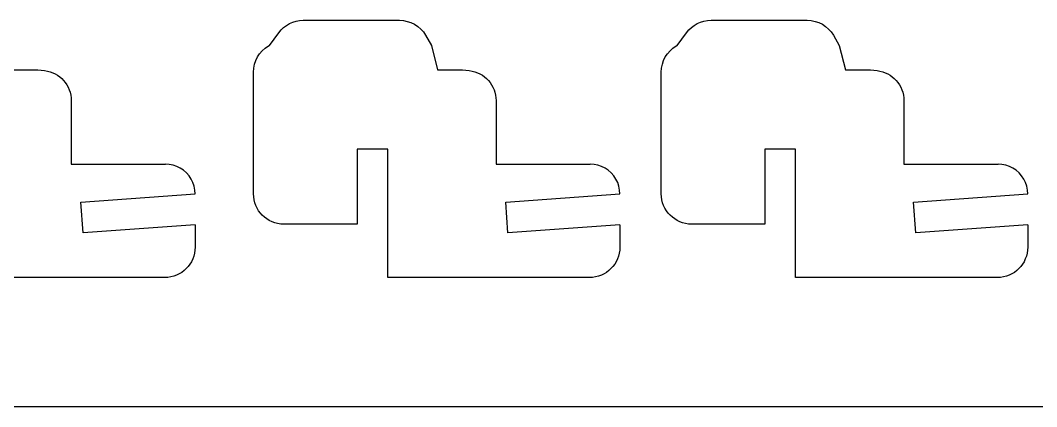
# Model space of a CAD drawing. Extents: x -322 to 322, y -250 to 250.
# Drawn here: x 117.5 to 222.2, y -249.5 to -209.7 of the extents above; entities that cross this region are included whole.
import ezdxf

# ---------------------------------------------------------------- set-up
doc = ezdxf.new("R2010")
doc.units = 0
doc.header["$MEASUREMENT"] = 0
doc.layers.get('0').update_dxf_attribs({"linetype": 'CONTINUOUS'})

msp = doc.modelspace()

# ---------------------------------------------------------------- linework, layer by layer
for p, q in [((144.62, -210.41), (144.92, -210.19)), ((144.92, -210.19), (145.23, -210.01)), ((145.23, -210.01), (145.56, -209.86)), ((145.56, -209.86), (145.91, -209.76)), ((145.91, -209.76), (146.27, -209.69)), ((146.27, -209.69), (146.64, -209.67)), ((146.64, -209.67), (156.55, -209.67)), ((156.55, -209.67), (156.96, -209.7)), ((156.96, -209.7), (157.36, -209.78)), ((157.36, -209.78), (157.74, -209.91)), ((157.74, -209.91), (158.11, -210.08)), ((158.11, -210.08), (158.44, -210.3)), ((158.44, -210.3), (158.75, -210.57)), ((186.62, -210.41), (186.92, -210.19)), ((186.92, -210.19), (187.23, -210.01)), ((187.23, -210.01), (187.56, -209.86)), ((187.56, -209.86), (187.91, -209.76)), ((187.91, -209.76), (188.27, -209.69)), ((188.27, -209.69), (188.64, -209.67)), ((188.64, -209.67), (198.55, -209.67)), ((198.55, -209.67), (198.96, -209.7)), ((198.96, -209.7), (199.36, -209.78)), ((199.36, -209.78), (199.74, -209.91)), ((199.74, -209.91), (200.11, -210.08)), ((200.11, -210.08), (200.44, -210.3)), ((200.44, -210.3), (200.75, -210.57)), ((143.17, -212.25), (144.12, -210.95)), ((144.12, -210.95), (144.36, -210.66)), ((144.36, -210.66), (144.62, -210.41)), ((158.75, -210.57), (159.02, -210.87)), ((159.02, -210.87), (159.25, -211.21)), ((159.25, -211.21), (159.85, -212.25)), ((185.17, -212.25), (186.12, -210.95)), ((186.12, -210.95), (186.36, -210.66)), ((186.36, -210.66), (186.62, -210.41)), ((200.75, -210.57), (201.02, -210.87)), ((201.02, -210.87), (201.25, -211.21)), ((201.25, -211.21), (201.85, -212.25)), ((142.72, -212.54), (143.06, -212.31)), ((143.06, -212.31), (143.17, -212.25)), ((159.85, -212.25), (160.48, -214.77)), ((184.72, -212.54), (185.06, -212.31)), ((185.06, -212.31), (185.17, -212.25)), ((201.85, -212.25), (202.48, -214.77)), ((141.76, -213.81), (141.93, -213.45)), ((141.93, -213.45), (142.15, -213.12)), ((142.15, -213.12), (142.42, -212.81)), ((142.42, -212.81), (142.72, -212.54)), ((183.76, -213.81), (183.93, -213.45)), ((183.93, -213.45), (184.15, -213.12)), ((184.15, -213.12), (184.42, -212.81)), ((184.42, -212.81), (184.72, -212.54)), ((141.55, -214.6), (141.63, -214.2)), ((141.63, -214.2), (141.76, -213.81)), ((183.55, -214.6), (183.63, -214.2)), ((183.63, -214.2), (183.76, -213.81)), ((116.73, -214.77), (119.31, -214.77)), ((119.31, -214.77), (120, -214.85)), ((120, -214.85), (120.29, -214.9)), ((120.29, -214.9), (120.57, -214.97)), ((120.57, -214.97), (120.84, -215.07)), ((120.84, -215.07), (121.09, -215.19)), ((121.09, -215.19), (121.34, -215.33)), ((121.34, -215.33), (121.56, -215.5)), ((121.56, -215.5), (121.77, -215.68)), ((141.52, -215.01), (141.55, -214.6)), ((141.52, -227.56), (141.52, -215.01)), ((160.48, -214.77), (163.06, -214.77)), ((163.06, -214.77), (163.75, -214.85)), ((163.75, -214.85), (164.04, -214.9)), ((164.04, -214.9), (164.32, -214.97)), ((164.32, -214.97), (164.59, -215.07)), ((164.59, -215.07), (164.84, -215.19)), ((164.84, -215.19), (165.09, -215.33)), ((165.09, -215.33), (165.31, -215.5)), ((165.31, -215.5), (165.52, -215.68)), ((183.52, -215.01), (183.55, -214.6)), ((183.52, -227.56), (183.52, -215.01)), ((202.48, -214.77), (205.06, -214.77)), ((205.06, -214.77), (205.75, -214.85)), ((205.75, -214.85), (206.04, -214.9)), ((206.04, -214.9), (206.32, -214.97)), ((206.32, -214.97), (206.59, -215.07)), ((206.59, -215.07), (206.84, -215.19)), ((206.84, -215.19), (207.09, -215.33)), ((207.09, -215.33), (207.31, -215.5)), ((207.31, -215.5), (207.52, -215.68)), ((121.77, -215.68), (121.97, -215.88)), ((121.97, -215.88), (122.14, -216.09)), ((122.14, -216.09), (122.3, -216.32)), ((122.3, -216.32), (122.43, -216.57)), ((122.43, -216.57), (122.55, -216.83)), ((165.52, -215.68), (165.72, -215.88)), ((165.72, -215.88), (165.89, -216.09)), ((165.89, -216.09), (166.05, -216.32)), ((166.05, -216.32), (166.18, -216.57)), ((166.18, -216.57), (166.3, -216.83)), ((207.52, -215.68), (207.72, -215.88)), ((207.72, -215.88), (207.89, -216.09)), ((207.89, -216.09), (208.05, -216.32)), ((208.05, -216.32), (208.18, -216.57)), ((208.18, -216.57), (208.3, -216.83)), ((122.55, -216.83), (122.64, -217.09)), ((122.64, -217.09), (122.7, -217.37)), ((122.7, -217.37), (122.74, -217.66)), ((122.74, -217.66), (122.76, -217.95)), ((166.3, -216.83), (166.39, -217.09)), ((166.39, -217.09), (166.45, -217.37)), ((166.45, -217.37), (166.49, -217.66)), ((166.49, -217.66), (166.51, -217.95)), ((208.3, -216.83), (208.39, -217.09)), ((208.39, -217.09), (208.45, -217.37)), ((208.45, -217.37), (208.49, -217.66)), ((208.49, -217.66), (208.51, -217.95)), ((122.76, -217.95), (122.76, -224.5)), ((166.51, -217.95), (166.51, -224.5)), ((208.51, -217.95), (208.51, -224.5)), ((152.2, -222.96), (152.2, -230.68)), ((155.34, -222.96), (152.2, -222.96)), ((155.34, -236.18), (155.34, -222.96)), ((194.2, -222.96), (194.2, -230.68)), ((197.34, -222.96), (194.2, -222.96)), ((197.34, -236.18), (197.34, -222.96)), ((122.76, -224.5), (132.45, -224.5)), ((132.85, -224.52), (132.45, -224.5)), ((133.24, -224.6), (132.85, -224.52)), ((133.62, -224.73), (133.24, -224.6)), ((133.98, -224.91), (133.62, -224.73)), ((134.31, -225.13), (133.98, -224.91)), ((166.51, -224.5), (176.2, -224.5)), ((176.6, -224.52), (176.2, -224.5)), ((176.99, -224.6), (176.6, -224.52)), ((177.37, -224.73), (176.99, -224.6)), ((177.73, -224.91), (177.37, -224.73)), ((178.06, -225.13), (177.73, -224.91)), ((208.51, -224.5), (218.2, -224.5)), ((218.6, -224.52), (218.2, -224.5)), ((218.99, -224.6), (218.6, -224.52)), ((219.37, -224.73), (218.99, -224.6)), ((219.73, -224.91), (219.37, -224.73)), ((220.06, -225.13), (219.73, -224.91)), ((134.62, -225.4), (134.31, -225.13)), ((134.88, -225.7), (134.62, -225.4)), ((135.1, -226.04), (134.88, -225.7)), ((135.28, -226.4), (135.1, -226.04)), ((178.37, -225.4), (178.06, -225.13)), ((178.63, -225.7), (178.37, -225.4)), ((178.85, -226.04), (178.63, -225.7)), ((179.03, -226.4), (178.85, -226.04)), ((220.37, -225.4), (220.06, -225.13)), ((220.63, -225.7), (220.37, -225.4)), ((220.85, -226.04), (220.63, -225.7)), ((221.03, -226.4), (220.85, -226.04)), ((135.41, -226.78), (135.28, -226.4)), ((135.48, -227.17), (135.41, -226.78)), ((179.16, -226.78), (179.03, -226.4)), ((179.23, -227.17), (179.16, -226.78)), ((221.16, -226.78), (221.03, -226.4)), ((221.23, -227.17), (221.16, -226.78)), ((123.75, -228.43), (135.51, -227.57)), ((135.51, -227.57), (135.48, -227.17)), ((141.54, -227.88), (141.52, -227.56)), ((141.58, -228.19), (141.54, -227.88)), ((167.5, -228.43), (179.26, -227.57)), ((179.26, -227.57), (179.23, -227.17)), ((183.54, -227.88), (183.52, -227.56)), ((183.58, -228.19), (183.54, -227.88)), ((209.5, -228.43), (221.26, -227.57)), ((221.26, -227.57), (221.23, -227.17)), ((123.98, -231.59), (123.75, -228.43)), ((141.66, -228.49), (141.58, -228.19)), ((141.76, -228.77), (141.66, -228.49)), ((141.9, -229.05), (141.76, -228.77)), ((142.05, -229.31), (141.9, -229.05)), ((167.73, -231.59), (167.5, -228.43)), ((183.66, -228.49), (183.58, -228.19)), ((183.76, -228.77), (183.66, -228.49)), ((183.9, -229.05), (183.76, -228.77)), ((184.05, -229.31), (183.9, -229.05)), ((209.73, -231.59), (209.5, -228.43)), ((142.23, -229.55), (142.05, -229.31)), ((142.43, -229.77), (142.23, -229.55)), ((142.66, -229.97), (142.43, -229.77)), ((142.9, -230.15), (142.66, -229.97)), ((143.15, -230.31), (142.9, -230.15)), ((184.23, -229.55), (184.05, -229.31)), ((184.43, -229.77), (184.23, -229.55)), ((184.66, -229.97), (184.43, -229.77)), ((184.9, -230.15), (184.66, -229.97)), ((185.15, -230.31), (184.9, -230.15)), ((135.51, -230.75), (123.98, -231.59)), ((135.51, -230.75), (135.51, -233.06)), ((143.43, -230.44), (143.15, -230.31)), ((143.71, -230.54), (143.43, -230.44)), ((144.01, -230.62), (143.71, -230.54)), ((144.32, -230.67), (144.01, -230.62)), ((144.64, -230.68), (144.32, -230.67)), ((152.2, -230.68), (144.64, -230.68)), ((179.26, -230.75), (167.73, -231.59)), ((179.26, -230.75), (179.26, -233.06)), ((185.43, -230.44), (185.15, -230.31)), ((185.71, -230.54), (185.43, -230.44)), ((186.01, -230.62), (185.71, -230.54)), ((186.32, -230.67), (186.01, -230.62)), ((186.64, -230.68), (186.32, -230.67)), ((194.2, -230.68), (186.64, -230.68)), ((221.26, -230.75), (209.73, -231.59)), ((221.26, -230.75), (221.26, -233.06)), ((135.49, -233.38), (135.44, -233.69)), ((135.51, -233.06), (135.49, -233.38)), ((179.24, -233.38), (179.19, -233.69)), ((179.26, -233.06), (179.24, -233.38)), ((221.24, -233.38), (221.19, -233.69)), ((221.26, -233.06), (221.24, -233.38)), ((135.26, -234.27), (135.13, -234.55)), ((135.37, -233.99), (135.26, -234.27)), ((135.44, -233.69), (135.37, -233.99)), ((179.01, -234.27), (178.88, -234.55)), ((179.12, -233.99), (179.01, -234.27)), ((179.19, -233.69), (179.12, -233.99)), ((221.01, -234.27), (220.88, -234.55)), ((221.12, -233.99), (221.01, -234.27)), ((221.19, -233.69), (221.12, -233.99)), ((134.37, -235.47), (134.13, -235.65)), ((134.59, -235.27), (134.37, -235.47)), ((134.79, -235.05), (134.59, -235.27)), ((134.97, -234.81), (134.79, -235.05)), ((135.13, -234.55), (134.97, -234.81)), ((178.12, -235.47), (177.88, -235.65)), ((178.34, -235.27), (178.12, -235.47)), ((178.54, -235.05), (178.34, -235.27)), ((178.72, -234.81), (178.54, -235.05)), ((178.88, -234.55), (178.72, -234.81)), ((220.12, -235.47), (219.88, -235.65)), ((220.34, -235.27), (220.12, -235.47)), ((220.54, -235.05), (220.34, -235.27)), ((220.72, -234.81), (220.54, -235.05)), ((220.88, -234.55), (220.72, -234.81)), ((132.38, -236.18), (111.59, -236.18)), ((132.7, -236.17), (132.38, -236.18)), ((133.01, -236.12), (132.7, -236.17)), ((133.31, -236.04), (133.01, -236.12)), ((133.6, -235.94), (133.31, -236.04)), ((133.87, -235.81), (133.6, -235.94)), ((134.13, -235.65), (133.87, -235.81)), ((176.13, -236.18), (155.34, -236.18)), ((176.45, -236.17), (176.13, -236.18)), ((176.76, -236.12), (176.45, -236.17)), ((177.06, -236.04), (176.76, -236.12)), ((177.35, -235.94), (177.06, -236.04)), ((177.62, -235.81), (177.35, -235.94)), ((177.88, -235.65), (177.62, -235.81)), ((218.13, -236.18), (197.34, -236.18)), ((218.45, -236.17), (218.13, -236.18)), ((218.76, -236.12), (218.45, -236.17)), ((219.06, -236.04), (218.76, -236.12)), ((219.35, -235.94), (219.06, -236.04)), ((219.62, -235.81), (219.35, -235.94)), ((219.88, -235.65), (219.62, -235.81)), ((322.5, -249.5), (-322.5, -249.5))]:
    msp.add_line(p, q)

doc.saveas('drawing.dxf')
